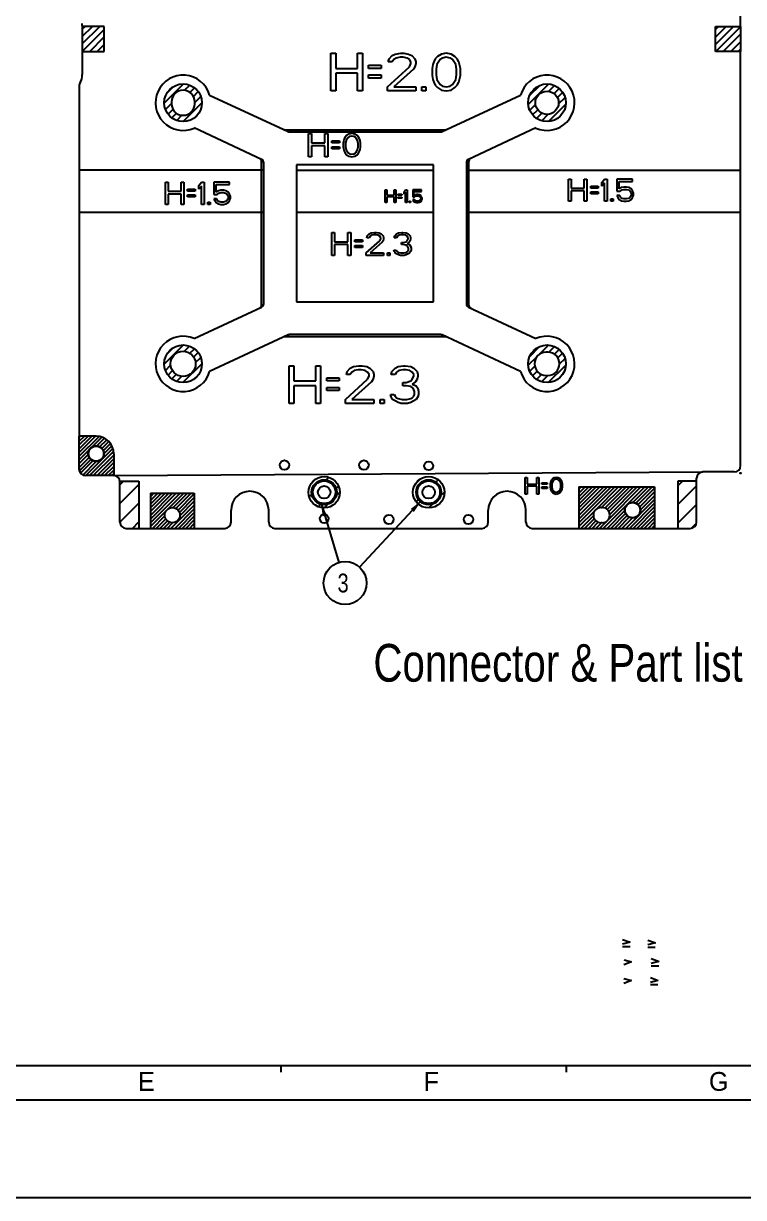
# Model space of a CAD drawing. Header units: millimetres. Extents: x 0 to 420, y 0 to 297.
# Drawn here: x 210 to 324.8, y 0 to 187.1 of the extents above; entities that cross this region are included whole.
import ezdxf

# ---------------------------------------------------------------- set-up
doc = ezdxf.new("R2010")
doc.units = ezdxf.units.MM
doc.header["$LTSCALE"] = 23.1
doc.layers.get('0').update_dxf_attribs({"linetype": 'CONTINUOUS'})
doc.layers.add('ASSEM_MEM', color=7, linetype='CONTINUOUS')
doc.layers.add('DETAIL', color=7, linetype='CONTINUOUS')
doc.styles.get("Standard").update_dxf_attribs({"font": 'txt', "width": 0.8})
doc.styles.add('TEXTSTYLE_2', font='txt')
doc.dimstyles.get("Standard").update_dxf_attribs({"dimtxt": 3, "dimasz": 2.1, "dimexe": 2, "dimexo": 1, "dimtad": 1, "dimzin": 0, "dimdsep": 46, "dimtxsty": 'STANDARD', "dimblk": '_FILLED', "dimblk1": '_FILLED', "dimblk2": '_FILLED', "dimcen": 0.09, "dimazin": 0, "dimtol": 1, "dimtp": 0.01, "dimtm": 0.01, "dimtfac": 1, "dimtofl": 0, "dimtmove": 0, "dimatfit": 3, "dimldrblk": '_FILLED', "dimfxl": 1, "dimtolj": 1, "dimtzin": 0, "dimarcsym": 0})

# ---------------------------------------------------------------- blocks, each defined once
blk = doc.blocks.new('SYM301_BL0', base_point=(310.53, 34.5))
at = {"color": 2, "linetype": 'CONTINUOUS'}
for p, q in [((309.91, 35.07), (311.15, 34.61)), ((311.12, 34.61), (309.91, 34.29)), ((309.91, 33.93), (311.1, 33.93))]:
    blk.add_line(p, q, dxfattribs=at)
blk = doc.blocks.new('SYM301_BL1', base_point=(310.67, 37.51))
at = {"color": 2, "linetype": 'CONTINUOUS'}
for p, q in [((310.05, 38.08), (311.29, 37.62)), ((311.26, 37.62), (310.05, 37.3)), ((310.05, 36.94), (311.24, 36.94))]:
    blk.add_line(p, q, dxfattribs=at)
blk = doc.blocks.new('SYM301_BL2', base_point=(310.12, 40.46))
at = {"color": 2, "linetype": 'CONTINUOUS'}
for p, q in [((309.5, 41.03), (310.74, 40.57)), ((310.72, 40.57), (309.5, 40.25)), ((309.5, 39.89), (310.7, 39.89))]:
    blk.add_line(p, q, dxfattribs=at)
blk = doc.blocks.new('SYM001_BL3', base_point=(306.31, 34.52))
at = {"color": 2, "linetype": 'CONTINUOUS'}
for p, q in [((306.93, 34.59), (305.69, 34.13)), ((305.71, 34.91), (306.93, 34.59))]:
    blk.add_line(p, q, dxfattribs=at)
blk = doc.blocks.new('SYM001_BL4', base_point=(306.31, 37.48))
at = {"color": 2, "linetype": 'CONTINUOUS'}
for p, q in [((306.93, 37.56), (305.69, 37.09)), ((305.72, 37.87), (306.93, 37.56))]:
    blk.add_line(p, q, dxfattribs=at)
blk = doc.blocks.new('SYM301_BL5', base_point=(306.09, 40.56))
at = {"color": 2, "linetype": 'CONTINUOUS'}
for p, q in [((305.47, 41.13), (306.71, 40.67)), ((306.69, 40.67), (305.47, 40.36)), ((305.47, 39.99), (306.67, 39.99))]:
    blk.add_line(p, q, dxfattribs=at)
blk = doc.blocks.new('_FILLED')
at = {"color": 0, "linetype": 'BYBLOCK'}
blk.add_solid([(0, 0), (-1, 0.167), (-1, -0.167)], dxfattribs=at)
blk = doc.blocks.new('BALLOON_BL11', base_point=(261.25, 97.93))
at = {"layer": 'DETAIL', "color": 2, "linetype": 'CONTINUOUS'}
blk.add_circle((261.25, 97.93), 3.42, dxfattribs=at)
at = {"layer": 'DETAIL', "color": 2, "linetype": 'CONTINUOUS', "insert": (260.05, 99.43), "char_height": 3, "width": 2.4, "attachment_point": 1, "line_spacing_factor": 0.9}
blk.add_mtext('3', dxfattribs=at)

msp = doc.modelspace()

# ---------------------------------------------------------------- linework, layer by layer
at = {"color": 4, "linetype": 'CONTINUOUS'}
for p, q in [((396, 21), (23.5, 21)), ((251, 21), (251, 20)), ((296.5, 21), (296.5, 20)), ((401, 15.5), (19, 15.5))]:
    msp.add_line(p, q, dxfattribs=at)
at = {"color": 7, "linetype": 'CONTINUOUS'}
msp.add_line((0, 0), (420, 0), dxfattribs=at)
at = {"layer": 'ASSEM_MEM', "color": 7, "linetype": 'CONTINUOUS'}
for p, q in [((324.28, 186.64), (324.28, 198.64)), ((219.38, 186.78), (219.38, 186.64)), ((219.38, 182.64), (219.38, 178.94)), ((324.28, 116.64), (324.28, 182.64)), ((218.88, 177.17), (218.88, 121.34)), ((317.28, 114.14), (317.28, 114.64)), ((323.28, 115.64), (318.28, 115.64)), ((243.08, 107.64), (243.08, 109.54)), ((249.08, 107.64), (249.08, 109.54)), ((284.08, 107.64), (284.08, 109.54)), ((290.08, 107.64), (290.08, 109.54)), ((228.38, 106.64), (230.23, 106.64)), ((237.23, 106.64), (242.08, 106.64)), ((250.08, 106.64), (283.08, 106.64)), ((291.08, 106.64), (298.53, 106.64)), ((310.58, 106.64), (314.28, 106.64))]:
    msp.add_line(p, q, dxfattribs=at)
at = {"layer": 'ASSEM_MEM', "color": 2, "linetype": 'CONTINUOUS'}
for p, q in [((219.38, 186.21), (219.82, 186.64)), ((219.38, 185.02), (221.01, 186.64)), ((219.38, 183.83), (222.19, 186.64)), ((219.38, 182.64), (222.88, 186.14)), ((320.28, 186.13), (320.79, 186.64)), ((320.28, 184.94), (321.98, 186.64)), ((320.28, 183.75), (323.17, 186.64)), ((320.36, 182.64), (324.28, 186.57)), ((321.54, 182.64), (324.28, 185.38)), ((220.57, 182.64), (222.88, 184.95)), ((221.76, 182.64), (222.88, 183.77)), ((322.73, 182.64), (324.28, 184.19)), ((323.92, 182.64), (324.28, 183)), ((232.44, 174.4), (235.5, 177.46)), ((232.89, 176.04), (233.87, 177.02)), ((235.68, 176.45), (236.5, 177.27)), ((236.53, 176.11), (237.26, 176.85)), ((237.08, 175.47), (237.85, 176.25)), ((290.45, 174.2), (293.7, 177.45)), ((290.67, 175.61), (292.3, 177.23)), ((293.73, 176.29), (294.65, 177.21)), ((294.56, 175.94), (295.38, 176.75)), ((295.1, 175.29), (295.94, 176.13)), ((232.63, 173.41), (233.59, 174.36)), ((235.44, 171.46), (238.44, 174.46)), ((237.29, 174.5), (238.27, 175.47)), ((290.69, 173.26), (291.61, 174.18)), ((293.66, 171.47), (296.43, 174.25)), ((295.28, 174.28), (296.32, 175.32)), ((233.06, 172.64), (233.83, 173.41)), ((233.66, 172.05), (234.39, 172.79)), ((234.43, 171.64), (235.26, 172.47)), ((237.2, 172.03), (237.88, 172.71)), ((291.15, 172.53), (291.97, 173.34)), ((291.78, 171.97), (292.62, 172.81)), ((292.59, 171.59), (293.62, 172.62)), ((232.44, 132.82), (235.48, 135.86)), ((232.93, 134.5), (233.81, 135.38)), ((235.66, 134.85), (236.48, 135.68)), ((236.53, 134.54), (237.25, 135.26)), ((290.69, 134.05), (292.26, 135.62)), ((292.12, 134.3), (293.68, 135.85)), ((293.72, 134.71), (294.63, 135.62)), ((294.61, 134.41), (295.37, 135.16)), ((235.42, 129.86), (238.44, 132.88)), ((237.12, 133.94), (237.84, 134.66)), ((237.43, 133.06), (238.26, 133.89)), ((290.45, 132.62), (291.86, 134.03)), ((295.19, 133.8), (295.93, 134.54)), ((295.44, 132.86), (296.31, 133.73)), ((232.63, 131.82), (233.45, 132.65)), ((233.05, 131.05), (233.77, 131.77)), ((233.64, 130.46), (234.36, 131.18)), ((237.12, 130.38), (237.93, 131.18)), ((290.69, 131.67), (291.48, 132.47)), ((291.14, 130.94), (291.88, 131.67)), ((291.77, 130.37), (292.56, 131.16)), ((292.57, 129.99), (293.59, 131.01)), ((293.64, 129.87), (296.44, 132.67)), ((234.41, 130.04), (235.24, 130.87)), ((218.88, 121.12), (219.11, 121.34)), ((218.88, 120.52), (219.7, 121.34)), ((218.88, 119.93), (220.3, 121.34)), ((218.88, 119.33), (220.89, 121.34)), ((218.88, 118.74), (221.48, 121.34)), ((218.88, 118.15), (222.04, 121.3)), ((218.88, 117.55), (222.51, 121.18)), ((221.66, 119.74), (222.92, 121)), ((222.13, 119.61), (223.28, 120.77)), ((222.47, 119.35), (223.6, 120.49)), ((222.7, 118.99), (223.87, 120.16)), ((222.78, 118.48), (224.09, 119.79)), ((218.88, 116.96), (220.38, 118.46)), ((218.88, 116.36), (220.51, 118)), ((219.93, 115.04), (224.26, 119.37)), ((220.53, 115.04), (224.36, 118.88)), ((221.12, 115.04), (224.38, 118.3)), ((218.91, 115.8), (220.77, 117.66)), ((219.11, 115.41), (221.13, 117.43)), ((219.44, 115.14), (221.64, 117.34)), ((221.72, 115.04), (224.38, 117.71)), ((222.31, 115.04), (224.38, 117.11)), ((222.9, 115.04), (224.38, 116.52)), ((223.5, 115.04), (224.38, 115.93)), ((224.09, 115.04), (224.38, 115.33)), ((225.38, 113.58), (225.94, 114.14)), ((255.8, 113.7), (256.62, 114.52)), ((258.26, 114.36), (258.68, 114.78)), ((272.45, 113.7), (273.27, 114.52)), ((275.74, 114.02), (276.1, 114.38)), ((314.28, 113.39), (315.04, 114.14)), ((225.38, 110.61), (228.38, 113.61)), ((259.84, 112.97), (260.24, 113.36)), ((259.84, 111.8), (260.43, 112.39)), ((276.49, 111.8), (277.08, 112.39)), ((298.53, 112.86), (298.91, 113.24)), ((298.53, 112.27), (299.51, 113.24)), ((298.53, 111.67), (300.1, 113.24)), ((298.53, 111.08), (300.7, 113.24)), ((298.53, 110.48), (301.29, 113.24)), ((298.53, 109.89), (301.88, 113.24)), ((298.53, 109.3), (302.48, 113.24)), ((298.53, 108.7), (303.07, 113.24)), ((298.53, 108.11), (303.67, 113.24)), ((298.53, 107.51), (304.26, 113.24)), ((301.32, 109.71), (304.85, 113.24)), ((302.15, 109.94), (305.45, 113.24)), ((302.41, 106.64), (309.01, 113.24)), ((302.66, 109.86), (306.04, 113.24)), ((303.03, 109.64), (306.64, 113.24)), ((303.17, 107.99), (308.42, 113.24)), ((303.29, 109.3), (307.23, 113.24)), ((303.43, 108.85), (307.82, 113.24)), ((307.11, 110.74), (309.61, 113.24)), ((307.59, 110.63), (310.2, 113.24)), ((307.94, 110.38), (310.58, 113.03)), ((308.18, 110.03), (310.58, 112.44)), ((314.28, 110.42), (317.28, 113.42)), ((225.38, 107.64), (228.38, 110.64)), ((230.23, 111.68), (230.8, 112.24)), ((230.23, 111.08), (231.39, 112.24)), ((230.23, 110.49), (231.98, 112.24)), ((230.23, 109.9), (232.58, 112.24)), ((230.23, 109.3), (233.17, 112.24)), ((230.23, 108.71), (233.77, 112.24)), ((230.23, 108.11), (234.36, 112.24)), ((230.23, 107.52), (234.95, 112.24)), ((232.99, 109.69), (235.55, 112.24)), ((233.84, 109.94), (236.14, 112.24)), ((234.3, 109.8), (236.74, 112.24)), ((234.63, 109.54), (237.23, 112.14)), ((234.85, 109.17), (237.23, 111.55)), ((234.93, 108.65), (237.23, 110.96)), ((255.55, 111.65), (255.96, 112.06)), ((256.96, 110.09), (257.35, 110.48)), ((257.93, 109.89), (258.53, 110.49)), ((272.59, 110.87), (272.96, 111.24)), ((274.58, 109.89), (275.18, 110.49)), ((305.98, 106.64), (310.58, 111.25)), ((306.57, 106.64), (310.58, 110.65)), ((308.28, 109.54), (310.58, 111.84)), ((314.28, 107.45), (317.28, 110.45)), ((230.23, 106.93), (232.79, 109.48)), ((230.54, 106.64), (232.54, 108.64)), ((233.51, 106.64), (237.23, 110.36)), ((234.11, 106.64), (237.23, 109.77)), ((234.7, 106.64), (237.23, 109.17)), ((235.29, 106.64), (237.23, 108.58)), ((298.53, 106.92), (301.07, 109.45)), ((298.85, 106.64), (300.84, 108.63)), ((303.01, 106.64), (305.88, 109.52)), ((303.6, 106.64), (305.99, 109.04)), ((304.19, 106.64), (306.24, 108.69)), ((307.16, 106.64), (310.58, 110.06)), ((307.76, 106.64), (310.58, 109.47)), ((308.35, 106.64), (310.58, 108.87)), ((227.35, 106.64), (228.38, 107.67)), ((231.14, 106.64), (232.67, 108.18)), ((231.73, 106.64), (232.93, 107.85)), ((232.32, 106.64), (233.3, 107.62)), ((232.92, 106.64), (233.82, 107.55)), ((235.89, 106.64), (237.23, 107.99)), ((236.48, 106.64), (237.23, 107.39)), ((237.08, 106.64), (237.23, 106.8)), ((299.44, 106.64), (300.97, 108.17)), ((300.04, 106.64), (301.24, 107.84)), ((300.63, 106.64), (301.61, 107.62)), ((301.22, 106.64), (302.12, 107.54)), ((301.82, 106.64), (302.98, 107.8)), ((304.79, 106.64), (306.59, 108.45)), ((305.38, 106.64), (307.08, 108.34)), ((308.95, 106.64), (310.58, 108.28)), ((309.54, 106.64), (310.58, 107.68)), ((310.13, 106.64), (310.58, 107.09)), ((316.46, 106.66), (317.27, 107.46))]:
    msp.add_line(p, q, dxfattribs=at)
at = {"layer": 'ASSEM_MEM', "color": 4, "linetype": 'CONTINUOUS'}
for p, q in [((219.38, 186.64), (219.38, 182.64)), ((222.88, 186.64), (219.38, 186.64)), ((222.88, 182.64), (222.88, 186.64)), ((320.28, 186.64), (324.28, 186.64)), ((320.28, 182.64), (320.28, 186.64)), ((324.28, 186.64), (324.28, 182.64)), ((219.38, 182.64), (222.88, 182.64)), ((324.28, 182.64), (320.28, 182.64)), ((233.59, 174.61), (233.59, 174.31)), ((237.29, 174.31), (237.29, 174.61)), ((239.67, 175.69), (252.16, 169.87)), ((276.73, 169.87), (289.22, 175.69)), ((247.95, 165.43), (237.22, 170.44)), ((291.67, 170.44), (280.94, 165.43)), ((251.66, 170.16), (277.23, 170.16)), ((252.41, 169.81), (276.47, 169.81)), ((247.94, 142.27), (247.94, 165.05)), ((248.29, 142.44), (248.29, 164.89)), ((280.59, 164.89), (280.59, 142.44)), ((280.94, 165.05), (280.94, 142.27)), ((248.29, 163.71), (218.88, 163.71)), ((253.54, 164.56), (253.54, 142.76)), ((275.34, 164.56), (253.54, 164.56)), ((253.54, 163.71), (275.34, 163.71)), ((275.34, 142.76), (275.34, 164.56)), ((280.59, 163.71), (324.28, 163.71)), ((267.65, 158.56), (267.65, 160.56)), ((267.65, 160.56), (267.9, 160.56)), ((267.9, 160.56), (267.9, 159.75)), ((267.9, 159.75), (269.07, 159.75)), ((267.9, 159.49), (267.9, 158.56)), ((269.07, 159.49), (267.9, 159.49)), ((269.07, 159.75), (269.07, 160.56)), ((269.07, 160.56), (269.32, 160.56)), ((269.07, 158.56), (269.07, 159.49)), ((269.32, 160.56), (269.32, 158.56)), ((269.65, 159.75), (269.65, 159.92)), ((269.65, 159.92), (270.32, 159.92)), ((270.32, 159.75), (269.65, 159.75)), ((269.65, 159.24), (269.65, 159.41)), ((269.65, 159.41), (270.32, 159.41)), ((270.32, 159.24), (269.65, 159.24)), ((270.32, 159.92), (270.32, 159.75)), ((270.32, 159.41), (270.32, 159.24)), ((270.65, 160.26), (270.9, 160.56)), ((270.65, 159.92), (270.65, 160.26)), ((270.9, 160.22), (270.65, 159.92)), ((270.9, 160.56), (271.15, 160.56)), ((270.9, 158.56), (270.9, 160.22)), ((271.15, 160.56), (271.15, 158.56)), ((272.03, 160.56), (272.03, 159.45)), ((273.44, 160.56), (272.03, 160.56)), ((272.03, 159.45), (272.32, 159.45)), ((272.28, 159.07), (272.03, 159.07)), ((272.03, 159.07), (272.11, 158.9)), ((272.24, 159.66), (272.24, 160.34)), ((272.24, 160.34), (273.44, 160.34)), ((272.44, 159.79), (272.24, 159.66)), ((272.36, 158.9), (272.28, 159.07)), ((272.32, 159.45), (272.49, 159.58)), ((272.65, 159.83), (272.44, 159.79)), ((272.49, 159.58), (272.65, 159.62)), ((272.9, 159.83), (272.65, 159.83)), ((272.65, 159.62), (272.9, 159.62)), ((273.11, 159.79), (272.9, 159.83)), ((272.9, 159.62), (273.07, 159.58)), ((273.07, 159.58), (273.19, 159.49)), ((273.32, 159.66), (273.11, 159.79)), ((273.19, 159.49), (273.28, 159.37)), ((273.28, 159.37), (273.32, 159.24)), ((273.32, 159.15), (273.28, 159.03)), ((273.44, 159.49), (273.32, 159.66)), ((273.32, 159.24), (273.32, 159.15)), ((273.44, 160.34), (273.44, 160.56)), ((273.53, 159.28), (273.44, 159.49)), ((273.44, 158.9), (273.53, 159.11)), ((273.53, 159.11), (273.53, 159.28)), ((267.9, 158.56), (267.65, 158.56)), ((269.32, 158.56), (269.07, 158.56)), ((271.15, 158.56), (270.9, 158.56)), ((271.49, 158.56), (271.49, 158.77)), ((271.49, 158.77), (271.69, 158.77)), ((271.69, 158.56), (271.49, 158.56)), ((271.69, 158.77), (271.69, 158.56)), ((272.11, 158.9), (272.24, 158.73)), ((272.24, 158.73), (272.44, 158.6)), ((272.49, 158.81), (272.36, 158.9)), ((272.44, 158.6), (272.65, 158.56)), ((272.65, 158.77), (272.49, 158.81)), ((272.9, 158.77), (272.65, 158.77)), ((272.65, 158.56), (272.9, 158.56)), ((273.07, 158.81), (272.9, 158.77)), ((272.9, 158.56), (273.11, 158.6)), ((273.19, 158.9), (273.07, 158.81)), ((273.11, 158.6), (273.32, 158.73)), ((273.28, 159.03), (273.19, 158.9)), ((273.32, 158.73), (273.44, 158.9)), ((218.88, 157.04), (248.29, 157.04)), ((253.54, 157.04), (275.34, 157.04)), ((280.59, 157.04), (324.28, 157.04)), ((259.12, 150.13), (259.12, 153.81)), ((259.12, 153.81), (259.58, 153.81)), ((259.58, 153.81), (259.58, 152.32)), ((261.72, 152.32), (261.72, 153.81)), ((261.72, 153.81), (262.18, 153.81)), ((262.18, 153.81), (262.18, 150.13)), ((264.79, 153.26), (265.1, 153.58)), ((265.1, 153.58), (265.4, 153.73)), ((265.4, 153.73), (265.94, 153.81)), ((265.86, 153.42), (265.48, 153.34)), ((266.17, 153.42), (265.86, 153.42)), ((265.94, 153.81), (266.25, 153.81)), ((266.55, 153.34), (266.17, 153.42)), ((266.25, 153.81), (266.71, 153.73)), ((266.71, 153.73), (267.01, 153.58)), ((267.01, 153.58), (267.32, 153.26)), ((269.16, 153.26), (269.47, 153.58)), ((269.47, 153.58), (269.77, 153.73)), ((269.77, 153.73), (270.31, 153.81)), ((270.23, 153.42), (269.85, 153.34)), ((270.54, 153.42), (270.23, 153.42)), ((270.31, 153.81), (270.46, 153.81)), ((270.46, 153.81), (271, 153.73)), ((270.92, 153.34), (270.54, 153.42)), ((271, 153.73), (271.31, 153.58)), ((271.31, 153.58), (271.61, 153.26)), ((259.58, 152.32), (261.72, 152.32)), ((259.58, 151.85), (259.58, 150.13)), ((261.72, 151.85), (259.58, 151.85)), ((261.72, 150.13), (261.72, 151.85)), ((262.8, 152.32), (262.8, 152.64)), ((262.8, 152.64), (264.02, 152.64)), ((264.02, 152.32), (262.8, 152.32)), ((262.8, 151.39), (262.8, 151.7)), ((262.8, 151.7), (264.02, 151.7)), ((264.02, 152.64), (264.02, 152.32)), ((264.02, 151.7), (264.02, 151.39)), ((264.64, 150.52), (266.78, 152.48)), ((264.71, 152.95), (264.79, 153.26)), ((265.1, 152.95), (264.71, 152.95)), ((265.25, 153.19), (265.1, 152.95)), ((265.48, 153.34), (265.25, 153.19)), ((267.17, 152.25), (265.25, 150.52)), ((266.78, 153.19), (266.55, 153.34)), ((266.94, 152.95), (266.78, 153.19)), ((266.78, 152.48), (266.94, 152.79)), ((266.94, 152.79), (266.94, 152.95)), ((267.32, 152.48), (267.17, 152.25)), ((267.32, 153.26), (267.4, 152.95)), ((267.4, 152.79), (267.32, 152.48)), ((267.4, 152.95), (267.4, 152.79)), ((269.08, 152.95), (269.16, 153.26)), ((269.47, 152.95), (269.08, 152.95)), ((269.62, 153.19), (269.47, 152.95)), ((269.85, 153.34), (269.62, 153.19)), ((270.23, 151.85), (270.23, 152.17)), ((270.23, 152.17), (270.54, 152.17)), ((270.54, 151.85), (270.23, 151.85)), ((270.54, 152.17), (271, 152.32)), ((271, 151.78), (270.54, 151.85)), ((271.15, 153.19), (270.92, 153.34)), ((271, 152.32), (271.15, 152.48)), ((271.23, 151.62), (271, 151.78)), ((271.31, 152.95), (271.15, 153.19)), ((271.15, 152.48), (271.31, 152.79)), ((271.46, 152.25), (271.15, 152.01)), ((271.15, 152.01), (271.54, 151.85)), ((271.38, 151.31), (271.23, 151.62)), ((271.31, 152.79), (271.31, 152.95)), ((271.61, 152.48), (271.46, 152.25)), ((271.54, 151.85), (271.69, 151.62)), ((271.61, 153.26), (271.69, 152.95)), ((271.69, 152.79), (271.61, 152.48)), ((271.69, 152.95), (271.69, 152.79)), ((271.69, 151.62), (271.77, 151.31)), ((259.58, 150.13), (259.12, 150.13)), ((262.18, 150.13), (261.72, 150.13)), ((264.02, 151.39), (262.8, 151.39)), ((264.64, 150.13), (264.64, 150.52)), ((267.4, 150.13), (264.64, 150.13)), ((265.25, 150.52), (267.4, 150.52)), ((267.4, 150.52), (267.4, 150.13)), ((268.01, 150.13), (268.01, 150.52)), ((268.01, 150.52), (268.39, 150.52)), ((268.39, 150.13), (268.01, 150.13)), ((268.39, 150.52), (268.39, 150.13)), ((269.01, 150.99), (269.39, 150.99)), ((269.08, 150.76), (269.01, 150.99)), ((269.24, 150.52), (269.08, 150.76)), ((269.47, 150.37), (269.24, 150.52)), ((269.39, 150.99), (269.47, 150.84)), ((269.47, 150.84), (269.62, 150.68)), ((269.77, 150.21), (269.47, 150.37)), ((269.62, 150.68), (269.77, 150.6)), ((269.77, 150.6), (270.16, 150.52)), ((270.08, 150.13), (269.77, 150.21)), ((270.69, 150.13), (270.08, 150.13)), ((270.16, 150.52), (270.62, 150.52)), ((270.62, 150.52), (271, 150.6)), ((271, 150.21), (270.69, 150.13)), ((271, 150.6), (271.15, 150.68)), ((271.31, 150.37), (271, 150.21)), ((271.15, 150.68), (271.31, 150.84)), ((271.31, 150.84), (271.38, 150.99)), ((271.54, 150.52), (271.31, 150.37)), ((271.38, 150.99), (271.38, 151.31)), ((271.69, 150.76), (271.54, 150.52)), ((271.77, 150.99), (271.69, 150.76)), ((271.77, 151.31), (271.77, 150.99)), ((253.54, 142.76), (275.34, 142.76)), ((237.22, 136.89), (247.95, 141.89)), ((280.94, 141.89), (291.67, 136.89)), ((252.16, 137.46), (239.67, 131.63)), ((277.23, 137.16), (251.66, 137.16)), ((276.47, 137.51), (252.41, 137.51)), ((289.22, 131.63), (276.73, 137.46)), ((293.59, 134.71), (293.29, 134.71)), ((293.29, 131.01), (293.59, 131.01)), ((218.88, 116.04), (218.88, 121.34)), ((221.58, 121.34), (218.88, 121.34)), ((224.38, 118.54), (224.38, 115.04)), ((224.38, 115.04), (219.88, 115.04)), ((224.38, 115.04), (318.28, 115.64)), ((225.38, 107.64), (225.38, 114.14)), ((225.38, 114.14), (228.38, 114.14)), ((228.38, 114.14), (228.38, 106.64)), ((289.95, 114.75), (290.29, 114.75)), ((289.95, 112.11), (289.95, 114.75)), ((290.29, 114.75), (290.29, 113.68)), ((291.83, 114.75), (292.16, 114.75)), ((291.83, 113.68), (291.83, 114.75)), ((292.16, 114.75), (292.16, 112.11)), ((294.03, 114.14), (293.98, 113.97)), ((294.14, 114.36), (294.03, 114.14)), ((294.31, 114.53), (294.14, 114.36)), ((294.47, 114.3), (294.25, 113.97)), ((294.58, 114.7), (294.31, 114.53)), ((294.64, 114.42), (294.47, 114.3)), ((294.91, 114.75), (294.58, 114.7)), ((294.91, 114.47), (294.64, 114.42)), ((295.24, 114.7), (294.91, 114.75)), ((295.19, 114.42), (294.91, 114.47)), ((295.35, 114.3), (295.19, 114.42)), ((295.52, 114.53), (295.24, 114.7)), ((295.57, 113.97), (295.35, 114.3)), ((295.69, 114.36), (295.52, 114.53)), ((295.8, 114.14), (295.69, 114.36)), ((295.85, 113.97), (295.8, 114.14)), ((317.28, 114.14), (314.28, 114.14)), ((314.28, 114.14), (314.28, 106.64)), ((317.28, 107.64), (317.28, 114.14)), ((290.29, 113.68), (291.83, 113.68)), ((291.83, 113.35), (290.29, 113.35)), ((290.29, 113.35), (290.29, 112.11)), ((291.83, 112.11), (291.83, 113.35)), ((292.6, 113.91), (293.48, 113.91)), ((292.6, 113.68), (292.6, 113.91)), ((293.48, 113.68), (292.6, 113.68)), ((292.6, 113.23), (293.48, 113.23)), ((292.6, 113.01), (292.6, 113.23)), ((293.48, 113.01), (292.6, 113.01)), ((293.48, 113.91), (293.48, 113.68)), ((293.48, 113.23), (293.48, 113.01)), ((293.98, 113.97), (293.92, 113.68)), ((293.92, 113.68), (293.92, 113.18)), ((293.92, 113.18), (293.98, 112.9)), ((293.98, 112.9), (294.03, 112.73)), ((294.03, 112.73), (294.14, 112.5)), ((294.14, 112.5), (294.31, 112.33)), ((294.25, 113.97), (294.2, 113.63)), ((294.2, 113.63), (294.2, 113.23)), ((294.2, 113.23), (294.25, 112.9)), ((294.25, 112.9), (294.47, 112.56)), ((294.31, 112.33), (294.58, 112.17)), ((294.47, 112.56), (294.64, 112.45)), ((294.64, 112.45), (294.91, 112.39)), ((294.91, 112.39), (295.19, 112.45)), ((295.19, 112.45), (295.35, 112.56)), ((295.24, 112.17), (295.52, 112.33)), ((295.35, 112.56), (295.57, 112.9)), ((295.52, 112.33), (295.69, 112.5)), ((295.63, 113.63), (295.57, 113.97)), ((295.57, 112.9), (295.63, 113.23)), ((295.63, 113.23), (295.63, 113.63)), ((295.69, 112.5), (295.8, 112.73)), ((295.8, 112.73), (295.85, 112.9)), ((295.91, 113.68), (295.85, 113.97)), ((295.85, 112.9), (295.91, 113.18)), ((295.91, 113.18), (295.91, 113.68)), ((298.53, 113.24), (310.58, 113.24)), ((298.53, 113.24), (298.53, 106.64)), ((310.58, 113.24), (310.58, 106.64)), ((230.23, 112.24), (230.23, 106.64)), ((230.23, 112.24), (237.23, 112.24)), ((237.23, 112.24), (237.23, 106.64)), ((290.29, 112.11), (289.95, 112.11)), ((292.16, 112.11), (291.83, 112.11)), ((294.58, 112.17), (294.91, 112.11)), ((294.91, 112.11), (295.24, 112.17)), ((302.03, 109.94), (302.23, 109.94)), ((302.23, 107.54), (302.03, 107.54)), ((226.38, 106.64), (228.38, 106.64)), ((230.23, 106.64), (237.23, 106.64)), ((298.53, 106.64), (310.58, 106.64)), ((314.28, 106.64), (316.28, 106.64))]:
    msp.add_line(p, q, dxfattribs=at)
at = {"layer": 'ASSEM_MEM', "color": 40, "linetype": 'CONTINUOUS'}
for p, q in [((259.01, 176.36), (259.01, 182.36)), ((259.01, 182.36), (259.76, 182.36)), ((259.76, 182.36), (259.76, 179.94)), ((263.26, 179.94), (263.26, 182.36)), ((263.26, 182.36), (264.01, 182.36)), ((264.01, 182.36), (264.01, 176.36)), ((268.26, 181.47), (268.76, 181.98)), ((268.76, 181.98), (269.26, 182.23)), ((269.39, 181.59), (269.01, 181.34)), ((269.26, 182.23), (270.14, 182.36)), ((270.01, 181.72), (269.39, 181.59)), ((270.51, 181.72), (270.01, 181.72)), ((270.14, 182.36), (270.64, 182.36)), ((271.14, 181.59), (270.51, 181.72)), ((270.64, 182.36), (271.39, 182.23)), ((271.51, 181.34), (271.14, 181.59)), ((271.39, 182.23), (271.89, 181.98)), ((271.89, 181.98), (272.39, 181.47)), ((276.01, 181.85), (275.64, 181.47)), ((276.64, 182.23), (276.01, 181.85)), ((276.76, 181.59), (276.39, 181.34)), ((277.39, 182.36), (276.64, 182.23)), ((277.39, 181.72), (276.76, 181.59)), ((278.14, 182.23), (277.39, 182.36)), ((278.01, 181.59), (277.39, 181.72)), ((278.39, 181.34), (278.01, 181.59)), ((278.76, 181.85), (278.14, 182.23)), ((279.14, 181.47), (278.76, 181.85)), ((259.76, 179.94), (263.26, 179.94)), ((265.01, 179.94), (265.01, 180.45)), ((265.01, 180.45), (267.01, 180.45)), ((267.01, 179.94), (265.01, 179.94)), ((267.01, 180.45), (267.01, 179.94)), ((268.01, 177), (271.51, 180.19)), ((268.14, 180.96), (268.26, 181.47)), ((268.76, 180.96), (268.14, 180.96)), ((269.01, 181.34), (268.76, 180.96)), ((272.14, 179.81), (269.01, 177)), ((271.76, 180.96), (271.51, 181.34)), ((271.51, 180.19), (271.76, 180.7)), ((271.76, 180.7), (271.76, 180.96)), ((272.39, 180.19), (272.14, 179.81)), ((272.39, 181.47), (272.51, 180.96)), ((272.51, 180.7), (272.39, 180.19)), ((272.51, 180.96), (272.51, 180.7)), ((275.26, 180.57), (275.14, 179.94)), ((275.14, 179.94), (275.14, 178.79)), ((275.39, 180.96), (275.26, 180.57)), ((275.64, 181.47), (275.39, 180.96)), ((275.89, 180.57), (275.76, 179.81)), ((275.76, 179.81), (275.76, 178.91)), ((276.39, 181.34), (275.89, 180.57)), ((278.89, 180.57), (278.39, 181.34)), ((279.01, 179.81), (278.89, 180.57)), ((279.01, 178.91), (279.01, 179.81)), ((279.39, 180.96), (279.14, 181.47)), ((279.51, 180.57), (279.39, 180.96)), ((279.64, 179.94), (279.51, 180.57)), ((279.64, 178.79), (279.64, 179.94)), ((259.76, 179.17), (259.76, 176.36)), ((263.26, 179.17), (259.76, 179.17)), ((263.26, 176.36), (263.26, 179.17)), ((265.01, 178.4), (265.01, 178.91)), ((265.01, 178.91), (267.01, 178.91)), ((267.01, 178.4), (265.01, 178.4)), ((267.01, 178.91), (267.01, 178.4)), ((275.14, 178.79), (275.26, 178.15)), ((275.26, 178.15), (275.39, 177.76)), ((275.39, 177.76), (275.64, 177.25)), ((275.76, 178.91), (275.89, 178.15)), ((275.89, 178.15), (276.39, 177.38)), ((278.39, 177.38), (278.89, 178.15)), ((278.89, 178.15), (279.01, 178.91)), ((279.14, 177.25), (279.39, 177.76)), ((279.39, 177.76), (279.51, 178.15)), ((279.51, 178.15), (279.64, 178.79)), ((259.76, 176.36), (259.01, 176.36)), ((264.01, 176.36), (263.26, 176.36)), ((268.01, 176.36), (268.01, 177)), ((272.51, 176.36), (268.01, 176.36)), ((269.01, 177), (272.51, 177)), ((272.51, 177), (272.51, 176.36)), ((273.51, 176.36), (273.51, 177)), ((273.51, 177), (274.14, 177)), ((274.14, 176.36), (273.51, 176.36)), ((274.14, 177), (274.14, 176.36)), ((275.64, 177.25), (276.01, 176.87)), ((276.01, 176.87), (276.64, 176.49)), ((276.39, 177.38), (276.76, 177.13)), ((276.64, 176.49), (277.39, 176.36)), ((276.76, 177.13), (277.39, 177)), ((277.39, 177), (278.01, 177.13)), ((277.39, 176.36), (278.14, 176.49)), ((278.01, 177.13), (278.39, 177.38)), ((278.14, 176.49), (278.76, 176.87)), ((278.76, 176.87), (279.14, 177.25)), ((255.44, 165.87), (255.44, 169.55)), ((255.44, 169.55), (255.9, 169.55)), ((255.9, 169.55), (255.9, 168.06)), ((258.05, 168.06), (258.05, 169.55)), ((258.05, 169.55), (258.51, 169.55)), ((258.51, 169.55), (258.51, 165.87)), ((261.04, 168.45), (260.96, 168.06)), ((261.12, 168.69), (261.04, 168.45)), ((261.27, 169), (261.12, 168.69)), ((261.5, 169.24), (261.27, 169)), ((261.42, 168.45), (261.35, 167.98)), ((261.73, 168.92), (261.42, 168.45)), ((261.88, 169.47), (261.5, 169.24)), ((261.96, 169.08), (261.73, 168.92)), ((262.34, 169.55), (261.88, 169.47)), ((262.34, 169.16), (261.96, 169.08)), ((262.8, 169.47), (262.34, 169.55)), ((262.73, 169.08), (262.34, 169.16)), ((262.96, 168.92), (262.73, 169.08)), ((263.19, 169.24), (262.8, 169.47)), ((263.26, 168.45), (262.96, 168.92)), ((263.42, 169), (263.19, 169.24)), ((263.34, 167.98), (263.26, 168.45)), ((263.57, 168.69), (263.42, 169)), ((263.65, 168.45), (263.57, 168.69)), ((263.72, 168.06), (263.65, 168.45)), ((255.9, 168.06), (258.05, 168.06)), ((255.9, 167.59), (255.9, 165.87)), ((258.05, 167.59), (255.9, 167.59)), ((258.05, 165.87), (258.05, 167.59)), ((259.12, 168.06), (259.12, 168.37)), ((259.12, 168.37), (260.35, 168.37)), ((260.35, 168.06), (259.12, 168.06)), ((259.12, 167.12), (259.12, 167.43)), ((259.12, 167.43), (260.35, 167.43)), ((260.35, 167.12), (259.12, 167.12)), ((260.35, 168.37), (260.35, 168.06)), ((260.35, 167.43), (260.35, 167.12)), ((260.96, 168.06), (260.96, 167.36)), ((260.96, 167.36), (261.04, 166.96)), ((261.04, 166.96), (261.12, 166.73)), ((261.12, 166.73), (261.27, 166.42)), ((261.35, 167.98), (261.35, 167.43)), ((261.35, 167.43), (261.42, 166.96)), ((261.42, 166.96), (261.73, 166.49)), ((262.96, 166.49), (263.26, 166.96)), ((263.26, 166.96), (263.34, 167.43)), ((263.34, 167.43), (263.34, 167.98)), ((263.42, 166.42), (263.57, 166.73)), ((263.57, 166.73), (263.65, 166.96)), ((263.65, 166.96), (263.72, 167.36)), ((263.72, 167.36), (263.72, 168.06)), ((255.9, 165.87), (255.44, 165.87)), ((258.51, 165.87), (258.05, 165.87)), ((261.27, 166.42), (261.5, 166.18)), ((261.5, 166.18), (261.88, 165.95)), ((261.73, 166.49), (261.96, 166.34)), ((261.88, 165.95), (262.34, 165.87)), ((261.96, 166.34), (262.34, 166.26)), ((262.34, 166.26), (262.73, 166.34)), ((262.34, 165.87), (262.8, 165.95)), ((262.73, 166.34), (262.96, 166.49)), ((262.8, 165.95), (263.19, 166.18)), ((263.19, 166.18), (263.42, 166.42)), ((232.63, 158.27), (232.63, 161.8)), ((232.63, 161.8), (233.07, 161.8)), ((233.07, 161.8), (233.07, 160.37)), ((235.13, 160.37), (235.13, 161.8)), ((235.13, 161.8), (235.57, 161.8)), ((235.57, 161.8), (235.57, 158.27)), ((237.93, 161.27), (238.37, 161.8)), ((237.93, 160.67), (237.93, 161.27)), ((238.37, 161.19), (237.93, 160.67)), ((238.37, 161.8), (238.81, 161.8)), ((238.37, 158.27), (238.37, 161.19)), ((238.81, 161.8), (238.81, 158.27)), ((240.35, 161.8), (240.35, 159.84)), ((242.85, 161.8), (240.35, 161.8)), ((240.72, 160.22), (240.72, 161.42)), ((240.72, 161.42), (242.85, 161.42)), ((242.85, 161.42), (242.85, 161.8)), ((296.87, 162.3), (297.31, 162.3)), ((296.87, 158.77), (296.87, 162.3)), ((297.31, 162.3), (297.31, 160.87)), ((299.37, 162.3), (299.81, 162.3)), ((299.37, 160.87), (299.37, 162.3)), ((299.81, 162.3), (299.81, 158.77)), ((300.4, 161.17), (301.57, 161.17)), ((300.4, 160.87), (300.4, 161.17)), ((301.57, 161.17), (301.57, 160.87)), ((302.16, 161.77), (302.6, 162.3)), ((302.16, 161.17), (302.16, 161.77)), ((302.6, 161.7), (302.16, 161.17)), ((302.6, 162.3), (303.04, 162.3)), ((302.6, 158.77), (302.6, 161.7)), ((303.04, 162.3), (303.04, 158.77)), ((307.09, 162.3), (304.59, 162.3)), ((304.59, 162.3), (304.59, 160.35)), ((304.96, 161.92), (307.09, 161.92)), ((304.96, 160.72), (304.96, 161.92)), ((305.32, 160.95), (304.96, 160.72)), ((305.69, 161.02), (305.32, 160.95)), ((306.13, 161.02), (305.69, 161.02)), ((306.5, 160.95), (306.13, 161.02)), ((306.87, 160.72), (306.5, 160.95)), ((307.09, 161.92), (307.09, 162.3)), ((233.07, 160.37), (235.13, 160.37)), ((233.07, 159.92), (233.07, 158.27)), ((235.13, 159.92), (233.07, 159.92)), ((235.13, 158.27), (235.13, 159.92)), ((236.16, 160.37), (236.16, 160.67)), ((236.16, 160.67), (237.34, 160.67)), ((237.34, 160.37), (236.16, 160.37)), ((236.16, 159.47), (236.16, 159.77)), ((236.16, 159.77), (237.34, 159.77)), ((237.34, 159.47), (236.16, 159.47)), ((237.34, 160.67), (237.34, 160.37)), ((237.34, 159.77), (237.34, 159.47)), ((240.35, 159.84), (240.87, 159.84)), ((240.35, 159.17), (240.5, 158.87)), ((240.79, 159.17), (240.35, 159.17)), ((241.09, 160.44), (240.72, 160.22)), ((240.94, 158.87), (240.79, 159.17)), ((240.87, 159.84), (241.16, 160.07)), ((241.46, 160.52), (241.09, 160.44)), ((241.16, 160.07), (241.46, 160.14)), ((241.9, 160.52), (241.46, 160.52)), ((241.46, 160.14), (241.9, 160.14)), ((242.27, 160.44), (241.9, 160.52)), ((241.9, 160.14), (242.19, 160.07)), ((242.19, 160.07), (242.41, 159.92)), ((242.63, 160.22), (242.27, 160.44)), ((242.41, 159.92), (242.56, 159.69)), ((242.56, 159.09), (242.41, 158.87)), ((242.56, 159.69), (242.63, 159.47)), ((242.63, 159.32), (242.56, 159.09)), ((242.85, 159.92), (242.63, 160.22)), ((242.63, 159.47), (242.63, 159.32)), ((243, 159.54), (242.85, 159.92)), ((242.85, 158.87), (243, 159.24)), ((243, 159.24), (243, 159.54)), ((297.31, 160.87), (299.37, 160.87)), ((299.37, 160.42), (297.31, 160.42)), ((297.31, 160.42), (297.31, 158.77)), ((299.37, 158.77), (299.37, 160.42)), ((301.57, 160.87), (300.4, 160.87)), ((300.4, 160.27), (301.57, 160.27)), ((300.4, 159.97), (300.4, 160.27)), ((301.57, 159.97), (300.4, 159.97)), ((301.57, 160.27), (301.57, 159.97)), ((303.63, 159.14), (304, 159.14)), ((303.63, 158.77), (303.63, 159.14)), ((304, 159.14), (304, 158.77)), ((304.59, 160.35), (305.1, 160.35)), ((305.03, 159.67), (304.59, 159.67)), ((304.59, 159.67), (304.74, 159.37)), ((304.74, 159.37), (304.96, 159.07)), ((304.96, 159.07), (305.32, 158.84)), ((305.18, 159.37), (305.03, 159.67)), ((305.1, 160.35), (305.4, 160.57)), ((305.4, 159.22), (305.18, 159.37)), ((305.4, 160.57), (305.69, 160.65)), ((305.69, 159.14), (305.4, 159.22)), ((305.69, 160.65), (306.13, 160.65)), ((306.13, 159.14), (305.69, 159.14)), ((306.13, 160.65), (306.43, 160.57)), ((306.43, 159.22), (306.13, 159.14)), ((306.43, 160.57), (306.65, 160.42)), ((306.65, 159.37), (306.43, 159.22)), ((306.5, 158.84), (306.87, 159.07)), ((306.65, 160.42), (306.8, 160.2)), ((306.8, 159.59), (306.65, 159.37)), ((306.8, 160.2), (306.87, 159.97)), ((306.87, 159.82), (306.8, 159.59)), ((307.09, 160.42), (306.87, 160.72)), ((306.87, 159.97), (306.87, 159.82)), ((306.87, 159.07), (307.09, 159.37)), ((307.24, 160.05), (307.09, 160.42)), ((307.09, 159.37), (307.24, 159.75)), ((307.24, 159.75), (307.24, 160.05)), ((233.07, 158.27), (232.63, 158.27)), ((235.57, 158.27), (235.13, 158.27)), ((238.81, 158.27), (238.37, 158.27)), ((239.4, 158.27), (239.4, 158.64)), ((239.4, 158.64), (239.76, 158.64)), ((239.76, 158.27), (239.4, 158.27)), ((239.76, 158.64), (239.76, 158.27)), ((240.5, 158.87), (240.72, 158.57)), ((240.72, 158.57), (241.09, 158.34)), ((241.16, 158.72), (240.94, 158.87)), ((241.09, 158.34), (241.46, 158.27)), ((241.46, 158.64), (241.16, 158.72)), ((241.9, 158.64), (241.46, 158.64)), ((241.46, 158.27), (241.9, 158.27)), ((242.19, 158.72), (241.9, 158.64)), ((241.9, 158.27), (242.27, 158.34)), ((242.41, 158.87), (242.19, 158.72)), ((242.27, 158.34), (242.63, 158.57)), ((242.63, 158.57), (242.85, 158.87)), ((297.31, 158.77), (296.87, 158.77)), ((299.81, 158.77), (299.37, 158.77)), ((303.04, 158.77), (302.6, 158.77)), ((304, 158.77), (303.63, 158.77)), ((305.32, 158.84), (305.69, 158.77)), ((305.69, 158.77), (306.13, 158.77)), ((306.13, 158.77), (306.5, 158.84)), ((252.34, 126.56), (252.34, 132.56)), ((252.34, 132.56), (253.09, 132.56)), ((253.09, 132.56), (253.09, 130.13)), ((256.59, 132.56), (257.34, 132.56)), ((256.59, 130.13), (256.59, 132.56)), ((257.34, 132.56), (257.34, 126.56)), ((261.47, 131.15), (261.59, 131.66)), ((262.09, 131.15), (261.47, 131.15)), ((261.59, 131.66), (262.09, 132.17)), ((262.09, 132.17), (262.59, 132.43)), ((262.34, 131.53), (262.09, 131.15)), ((262.72, 131.79), (262.34, 131.53)), ((262.59, 132.43), (263.47, 132.56)), ((263.34, 131.92), (262.72, 131.79)), ((263.84, 131.92), (263.34, 131.92)), ((263.47, 132.56), (263.97, 132.56)), ((264.47, 131.79), (263.84, 131.92)), ((263.97, 132.56), (264.72, 132.43)), ((264.84, 131.53), (264.47, 131.79)), ((264.72, 132.43), (265.22, 132.17)), ((265.09, 131.15), (264.84, 131.53)), ((265.09, 130.9), (265.09, 131.15)), ((265.22, 132.17), (265.72, 131.66)), ((265.72, 131.66), (265.84, 131.15)), ((265.84, 131.15), (265.84, 130.9)), ((268.59, 131.15), (268.72, 131.66)), ((269.22, 131.15), (268.59, 131.15)), ((268.72, 131.66), (269.22, 132.17)), ((269.22, 132.17), (269.72, 132.43)), ((269.47, 131.53), (269.22, 131.15)), ((269.84, 131.79), (269.47, 131.53)), ((269.72, 132.43), (270.59, 132.56)), ((270.47, 131.92), (269.84, 131.79)), ((270.97, 131.92), (270.47, 131.92)), ((270.59, 132.56), (270.84, 132.56)), ((270.84, 132.56), (271.72, 132.43)), ((271.59, 131.79), (270.97, 131.92)), ((271.97, 131.53), (271.59, 131.79)), ((271.72, 132.43), (272.22, 132.17)), ((272.22, 131.15), (271.97, 131.53)), ((272.22, 132.17), (272.72, 131.66)), ((272.22, 130.9), (272.22, 131.15)), ((272.72, 131.66), (272.84, 131.15)), ((272.84, 131.15), (272.84, 130.9)), ((253.09, 130.13), (256.59, 130.13)), ((256.59, 129.36), (253.09, 129.36)), ((253.09, 129.36), (253.09, 126.56)), ((256.59, 126.56), (256.59, 129.36)), ((258.34, 130.64), (260.34, 130.64)), ((258.34, 130.13), (258.34, 130.64)), ((260.34, 130.13), (258.34, 130.13)), ((258.34, 129.11), (260.34, 129.11)), ((258.34, 128.6), (258.34, 129.11)), ((260.34, 130.64), (260.34, 130.13)), ((260.34, 129.11), (260.34, 128.6)), ((261.34, 127.19), (264.84, 130.39)), ((265.47, 130), (262.34, 127.19)), ((264.84, 130.39), (265.09, 130.9)), ((265.72, 130.39), (265.47, 130)), ((265.84, 130.9), (265.72, 130.39)), ((270.47, 129.88), (270.97, 129.88)), ((270.47, 129.36), (270.47, 129.88)), ((270.97, 129.36), (270.47, 129.36)), ((270.97, 129.88), (271.72, 130.13)), ((271.72, 129.24), (270.97, 129.36)), ((271.72, 130.13), (271.97, 130.39)), ((272.09, 128.98), (271.72, 129.24)), ((271.97, 130.39), (272.22, 130.9)), ((272.47, 130), (271.97, 129.62)), ((271.97, 129.62), (272.59, 129.36)), ((272.72, 130.39), (272.47, 130)), ((272.59, 129.36), (272.84, 128.98)), ((272.84, 130.9), (272.72, 130.39)), ((260.34, 128.6), (258.34, 128.6)), ((268.47, 127.96), (269.09, 127.96)), ((268.59, 127.58), (268.47, 127.96)), ((268.84, 127.19), (268.59, 127.58)), ((269.09, 127.96), (269.22, 127.71)), ((269.22, 127.71), (269.47, 127.45)), ((269.47, 127.45), (269.72, 127.32)), ((269.72, 127.32), (270.34, 127.19)), ((271.09, 127.19), (271.72, 127.32)), ((271.72, 127.32), (271.97, 127.45)), ((271.97, 127.45), (272.22, 127.71)), ((272.34, 128.47), (272.09, 128.98)), ((272.22, 127.71), (272.34, 127.96)), ((272.34, 127.96), (272.34, 128.47)), ((272.84, 127.58), (272.59, 127.19)), ((272.84, 128.98), (272.97, 128.47)), ((272.97, 127.96), (272.84, 127.58)), ((272.97, 128.47), (272.97, 127.96)), ((253.09, 126.56), (252.34, 126.56)), ((257.34, 126.56), (256.59, 126.56)), ((261.34, 126.56), (261.34, 127.19)), ((265.84, 126.56), (261.34, 126.56)), ((262.34, 127.19), (265.84, 127.19)), ((265.84, 127.19), (265.84, 126.56)), ((266.84, 127.19), (267.47, 127.19)), ((266.84, 126.56), (266.84, 127.19)), ((267.47, 126.56), (266.84, 126.56)), ((267.47, 127.19), (267.47, 126.56)), ((269.22, 126.94), (268.84, 127.19)), ((269.72, 126.68), (269.22, 126.94)), ((270.22, 126.56), (269.72, 126.68)), ((271.22, 126.56), (270.22, 126.56)), ((270.34, 127.19), (271.09, 127.19)), ((271.72, 126.68), (271.22, 126.56)), ((272.22, 126.94), (271.72, 126.68)), ((272.59, 127.19), (272.22, 126.94))]:
    msp.add_line(p, q, dxfattribs=at)
at = {"layer": 'ASSEM_MEM', "color": 4, "linetype": 'CONTINUOUS'}
for centre, radius in [((235.44, 174.46), 3), ((293.44, 174.46), 3), ((293.44, 174.46), 1.85), ((235.44, 132.86), 3), ((235.44, 132.86), 2), ((293.44, 132.86), 3), ((221.58, 118.54), 1.2), ((257.93, 112.39), 2.5), ((274.58, 112.39), 2.5), ((324.28, 115.44), 0.05), ((307.08, 109.54), 1.2), ((233.73, 108.74), 1.2)]:
    msp.add_circle(centre, radius, dxfattribs=at)
at = {"layer": 'ASSEM_MEM', "color": 7, "linetype": 'CONTINUOUS'}
for centre, radius in [((221.58, 118.54), 1.25), ((251.59, 116.73), 0.75), ((264.27, 116.73), 0.75), ((274.58, 116.59), 0.7), ((257.93, 112.39), 2), ((257.93, 112.39), 1.8), ((274.58, 112.39), 2), ((274.58, 112.39), 1.8), ((257.93, 112.39), 1), ((274.58, 112.39), 1), ((307.08, 109.54), 1.25), ((257.93, 108.19), 0.7), ((268.24, 108.05), 0.75), ((280.92, 108.05), 0.75)]:
    msp.add_circle(centre, radius, dxfattribs=at)
for centre, radius, start, end in [((218.38, 186.78), 1, 0, 18.4349), ((216.98, 178.94), 2.4, 328.533, 360), ((219.88, 177.17), 1, 148.533, 180), ((323.28, 116.64), 1, 270, 360), ((224.38, 114.04), 1, 0, 90), ((318.28, 114.64), 1, 90, 180), ((246.08, 109.54), 3, 0, 180), ((287.08, 109.54), 3, 0, 180), ((242.08, 107.64), 1, 270, 360), ((250.08, 107.64), 1, 180, 270), ((283.08, 107.64), 1, 270, 360), ((291.08, 107.64), 1, 180, 270)]:
    msp.add_arc(centre, radius, start, end, dxfattribs=at)
at = {"layer": 'ASSEM_MEM', "color": 4, "linetype": 'CONTINUOUS'}
for centre, radius, start, end in [((235.44, 174.46), 4.4, 16.2306, 293.7694), ((293.44, 174.46), 4.4, 246.2306, 163.7694), ((235.44, 174.61), 1.85, 0, 180), ((235.44, 174.31), 1.85, 180, 360), ((251.66, 170.76), 0.6, 245, 270), ((252.41, 170.41), 0.6, 245, 270), ((276.47, 170.41), 0.6, 270, 295), ((277.23, 170.76), 0.6, 270, 295), ((247.34, 165.05), 0.6, 0, 65), ((247.69, 164.89), 0.6, 0, 65), ((281.19, 164.89), 0.6, 115, 180), ((281.54, 165.05), 0.6, 115, 180), ((247.34, 142.27), 0.6, 295, 360), ((247.69, 142.44), 0.6, 295, 360), ((281.19, 142.44), 0.6, 180, 245), ((281.54, 142.27), 0.6, 180, 245), ((235.44, 132.86), 4.4, 66.2306, 343.7694), ((251.66, 136.56), 0.6, 90, 115), ((252.41, 136.91), 0.6, 90, 115), ((276.47, 136.91), 0.6, 65, 90), ((277.23, 136.56), 0.6, 65, 90), ((293.44, 132.86), 4.4, 196.2306, 113.7694), ((293.29, 132.86), 1.85, 90, 270), ((293.59, 132.86), 1.85, 270, 90), ((221.58, 118.54), 2.8, 0, 90), ((219.86, 116.04), 1, 170.4649, 200.6735), ((219.88, 116.04), 1, 180, 270), ((302.03, 108.74), 1.2, 90, 270), ((302.23, 108.74), 1.2, 270, 90), ((226.38, 107.64), 1, 180, 270), ((316.28, 107.64), 1, 270, 360)]:
    msp.add_arc(centre, radius, start, end, dxfattribs=at)

# ---------------------------------------------------------------- block references
at = {"color": 2, "linetype": 'CONTINUOUS'}
for name, p in [('SYM301_BL5', (306.09, 40.56)), ('SYM301_BL2', (310.12, 40.46)), ('SYM001_BL4', (306.31, 37.48)), ('SYM301_BL1', (310.67, 37.51)), ('SYM001_BL3', (306.31, 34.52)), ('SYM301_BL0', (310.53, 34.5))]:
    msp.add_blockref(name, p, dxfattribs=at)
at = {"layer": 'DETAIL', "color": 2, "linetype": 'CONTINUOUS'}
msp.add_blockref('BALLOON_BL11', (261.25, 97.93), dxfattribs=at)

# ---------------------------------------------------------------- texts
at = {"color": 2, "linetype": 'CONTINUOUS', "char_height": 3, "width": 3, "attachment_point": 1, "line_spacing_factor": 0.9, "style": 'TEXTSTYLE_2'}
for s, insert in [('E', (228.25, 20)), ('F', (273.75, 20)), ('G', (319.25, 20))]:
    msp.add_mtext(s, dxfattribs=dict(at, insert=insert))
at = {"layer": 'DETAIL', "color": 2, "linetype": 'CONTINUOUS', "insert": (265.77, 88.21), "char_height": 6, "width": 100.8, "attachment_point": 1, "line_spacing_factor": 0.9}
msp.add_mtext('Connector & Part list', dxfattribs=at)

# ---------------------------------------------------------------- leaders
at = {"layer": 'DETAIL', "color": 2, "linetype": 'CONTINUOUS'}
for points in [[(257.42, 110.66), (260.26, 101.21)], [(273.4, 111.03), (263.57, 100.44)]]:
    msp.add_leader(points, dimstyle='STANDARD', override={"dimtad": 0}, dxfattribs=at)

doc.saveas('drawing.dxf')
